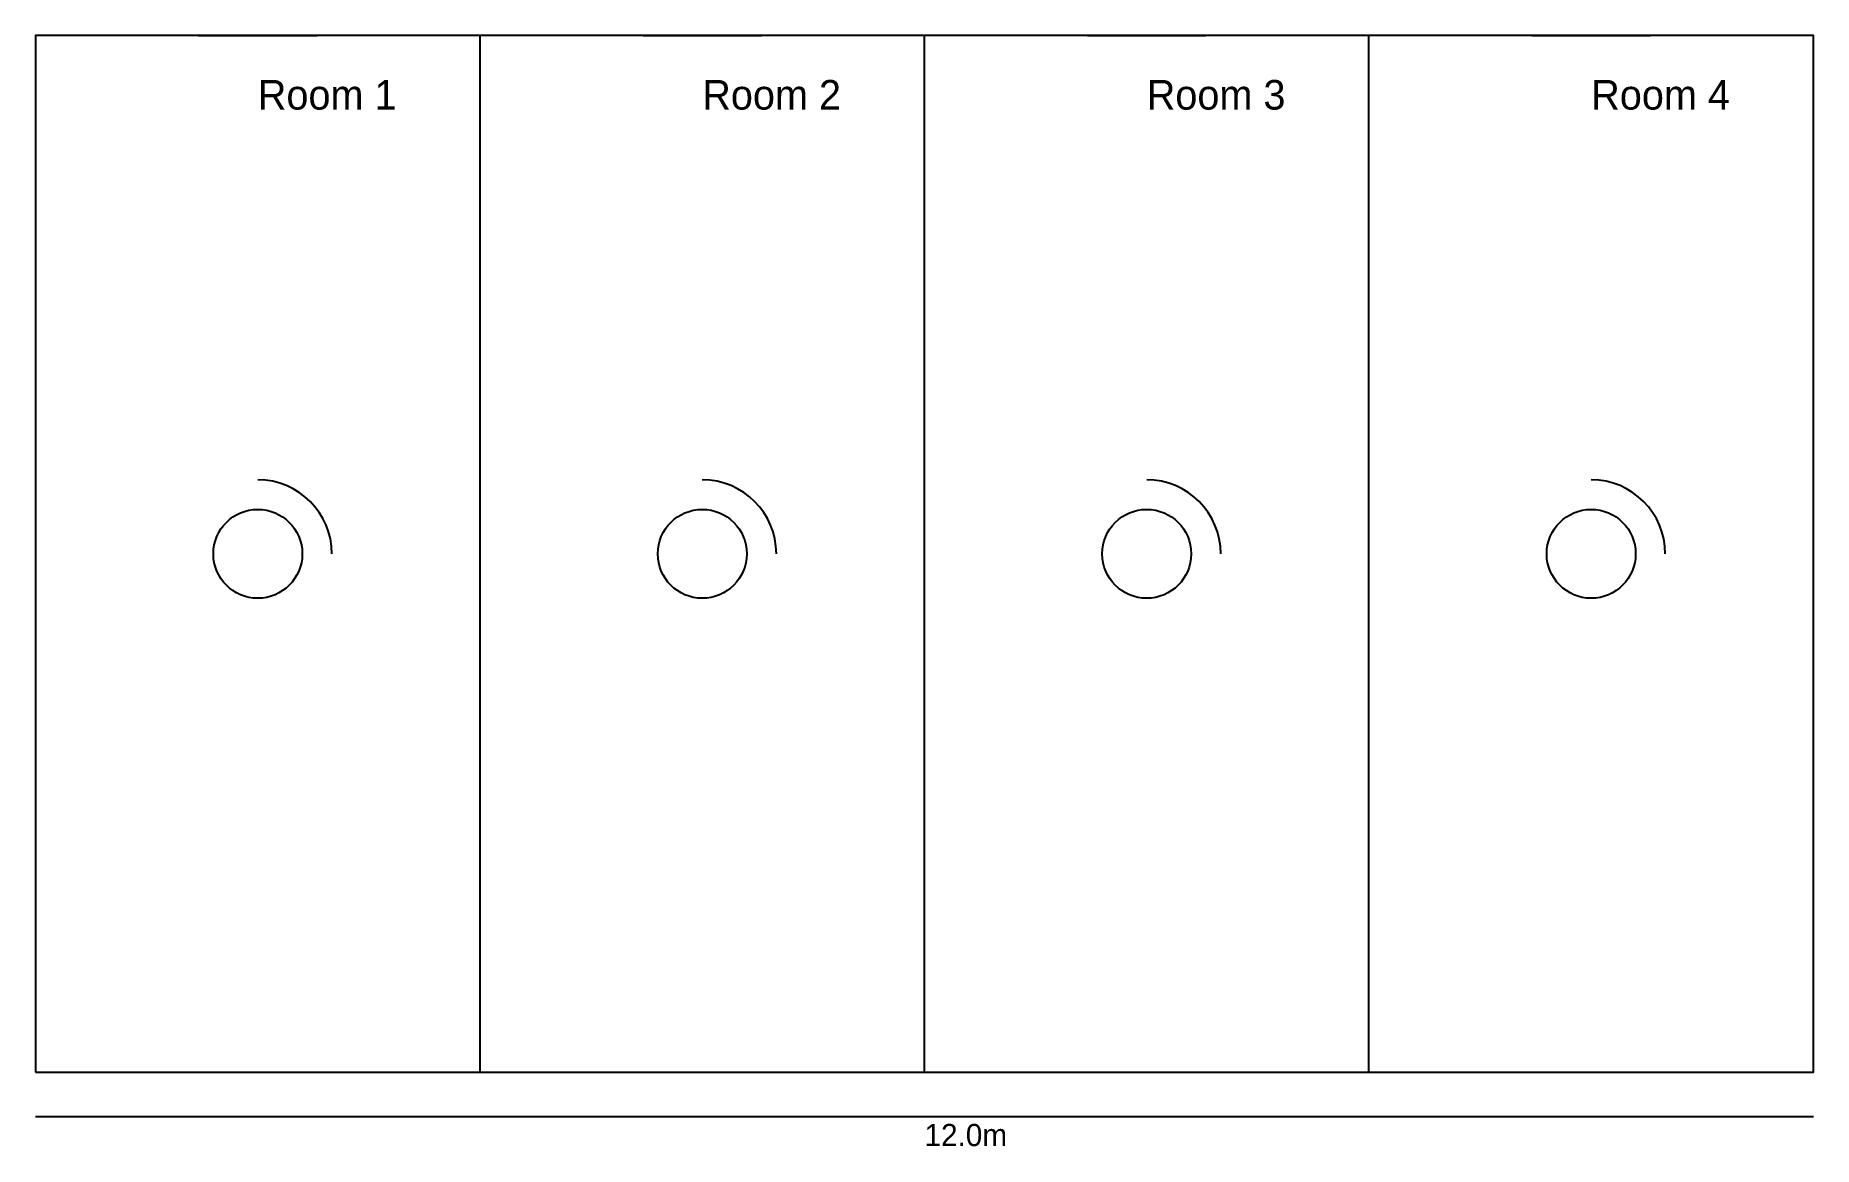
# Model space of a CAD drawing. Header units: metres. Extents: x 0 to 12000, y -502 to 7000.
import ezdxf

# ---------------------------------------------------------------- set-up
doc = ezdxf.new("R2010")
doc.units = ezdxf.units.M
for name, color, linetype in [('A-DOOR', 3, 'Continuous'), ('A-WALL', 1, 'Continuous'), ('A-WINDOW', 4, 'Continuous'), ('DIM', 2, 'Continuous'), ('FURNITURE', 5, 'Continuous'), ('TEXT', 7, 'Continuous')]:
    doc.layers.add(name, color=color, linetype=linetype)

msp = doc.modelspace()

# ---------------------------------------------------------------- linework, layer by layer
at = {"layer": 'A-DOOR'}
for centre in [(1500, 3500), (4500, 3500), (7500, 3500), (10500, 3500)]:
    msp.add_arc(centre, 500, 0, 90, dxfattribs=at)
at = {"layer": 'A-WALL'}
for p, q in [((3000, 0), (3000, 7000)), ((6000, 0), (6000, 7000)), ((9000, 0), (9000, 7000))]:
    msp.add_line(p, q, dxfattribs=at)
msp.add_lwpolyline([(0, 0), (12000, 0), (12000, 7000), (0, 7000), (0, 0)], dxfattribs=at)
at = {"layer": 'A-WINDOW'}
for p, q in [((1100, 7000), (1900, 7000)), ((4100, 7000), (4900, 7000)), ((7100, 7000), (7900, 7000)), ((10100, 7000), (10900, 7000)), ((1100, 0), (1900, 0)), ((4100, 0), (4900, 0)), ((7100, 0), (7900, 0)), ((10100, 0), (10900, 0))]:
    msp.add_line(p, q, dxfattribs=at)
at = {"layer": 'DIM'}
msp.add_line((0, -300), (12000, -300), dxfattribs=at)
at = {"layer": 'FURNITURE'}
for centre in [(1500, 3500), (4500, 3500), (7500, 3500), (10500, 3500)]:
    msp.add_circle(centre, 300, dxfattribs=at)

# ---------------------------------------------------------------- texts
at = {"layer": 'DIM'}
msp.add_text('12.0m', height=150, dxfattribs=at).set_placement((6000, -500))
at = {"layer": 'TEXT'}
for s, p in [('Room 1', (1500, 6500)), ('Room 2', (4500, 6500)), ('Room 3', (7500, 6500)), ('Room 4', (10500, 6500))]:
    msp.add_text(s, height=200, dxfattribs=at).set_placement(p)

doc.saveas('drawing.dxf')
